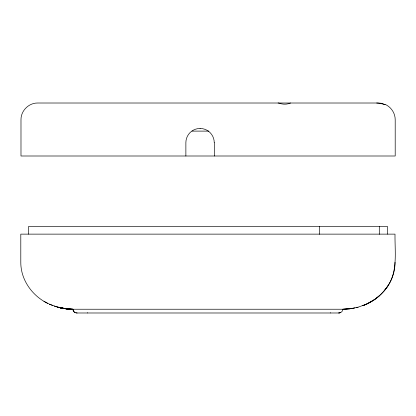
<?xml version="1.0" encoding="UTF-8"?>
<svg xmlns="http://www.w3.org/2000/svg" width="416" height="416" viewBox="0 0 416 416"><rect width="100%" height="100%" fill="white"/><g stroke="black" fill="none" stroke-linecap="round" stroke-linejoin="round"><path stroke-width="0.62" d="M395.013 262.293C395.164 281.84 380.822 299.255 362.82 305.661C371.758 302.224 379.995 296.572 385.752 288.855C398.398 273.64 394.711 252.283 395.013 234.13L20.8 234.13L20.8 262.293C20.686 280.056 32.557 296.312 48.37 303.69L43.976 301.324M75.02 312.478C73.59 312.374 72.831 309.28 72.956 309.234L66.03 308.818L59.228 307.575L66.03 308.818L72.956 309.234L342.862 309.234L349.669 308.833L342.862 309.234C342.924 311.293 340.761 313.061 338.686 312.988L77.126 312.988C75.109 313.04 72.92 311.418 72.972 309.291M342.831 309.291L353.033 308.334M72.956 309.234L66.472 308.818L59.982 307.601L66.409 308.823L59.857 307.611L66.347 308.823L59.691 307.616L66.269 308.828L72.961 309.249M384.238 290.867L388.024 285.766M290.534 103.012C287.05 104.53 282.968 104.551 279.412 103.251A20.28 8.57 90 0 0 278.101 103.012M379.74 295.485L374.608 299.536L366.179 304.247M366.08 304.325L358.062 307.195L349.757 308.823M362.575 305.744L363.802 305.282M339.778 312.858L338.686 312.988L340.772 312.484M356.481 307.601L358.056 307.195M354.895 307.96L350.262 308.76M185.874 156L185.874 142.646A14.186 14.186 0 0 1 200.06 128.461L200.143 128.461M192.031 131.108L208.863 131.108M376.688 103.012L380.203 103.386L385.076 104.64L381.758 103.329L378.513 103.012L37.674 103.012C28.751 102.866 20.847 110.796 20.987 119.699L20.987 156L395.2 156L395.2 119.699C395.221 113.1 390.988 106.813 384.899 104.281M65.666 308.776L57.361 307.086L49.166 304.065L52.848 305.599M76.034 312.858L77.126 312.988M62.78 308.334L67.839 309.005M64.35 308.589L65.161 308.708M63.305 308.422L60.518 307.871M57.361 307.086L63.18 308.402L54.262 306.108M387.65 234.13L387.65 226.621L28.402 226.621L28.402 234.13M379.304 226.621L379.304 234.296M330.47 312.702L330.47 312.988M319.556 226.621L319.556 234.296M214.328 142.646L214.328 156M87.558 312.702L87.558 312.988M200.06 128.461A14.186 14.186 0 0 1 214.245 142.646"/></g></svg>
